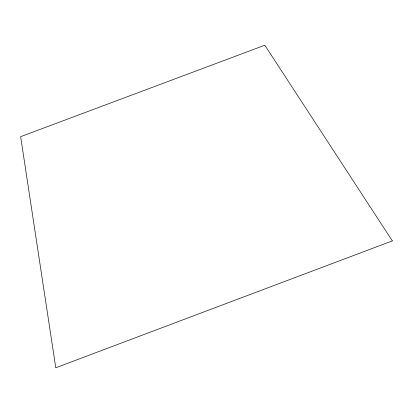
<?xml version="1.0" encoding="UTF-8"?>
<svg xmlns="http://www.w3.org/2000/svg" width="413" height="413" viewBox="0 0 413 413"><rect width="100%" height="100%" fill="white"/><g stroke="black" fill="none" stroke-linecap="round" stroke-linejoin="round"><path stroke-width="0.62" d="M392.35 240.887L55.765 367.776L20.65 136.677L264.81 45.223L392.35 240.887"/></g></svg>
